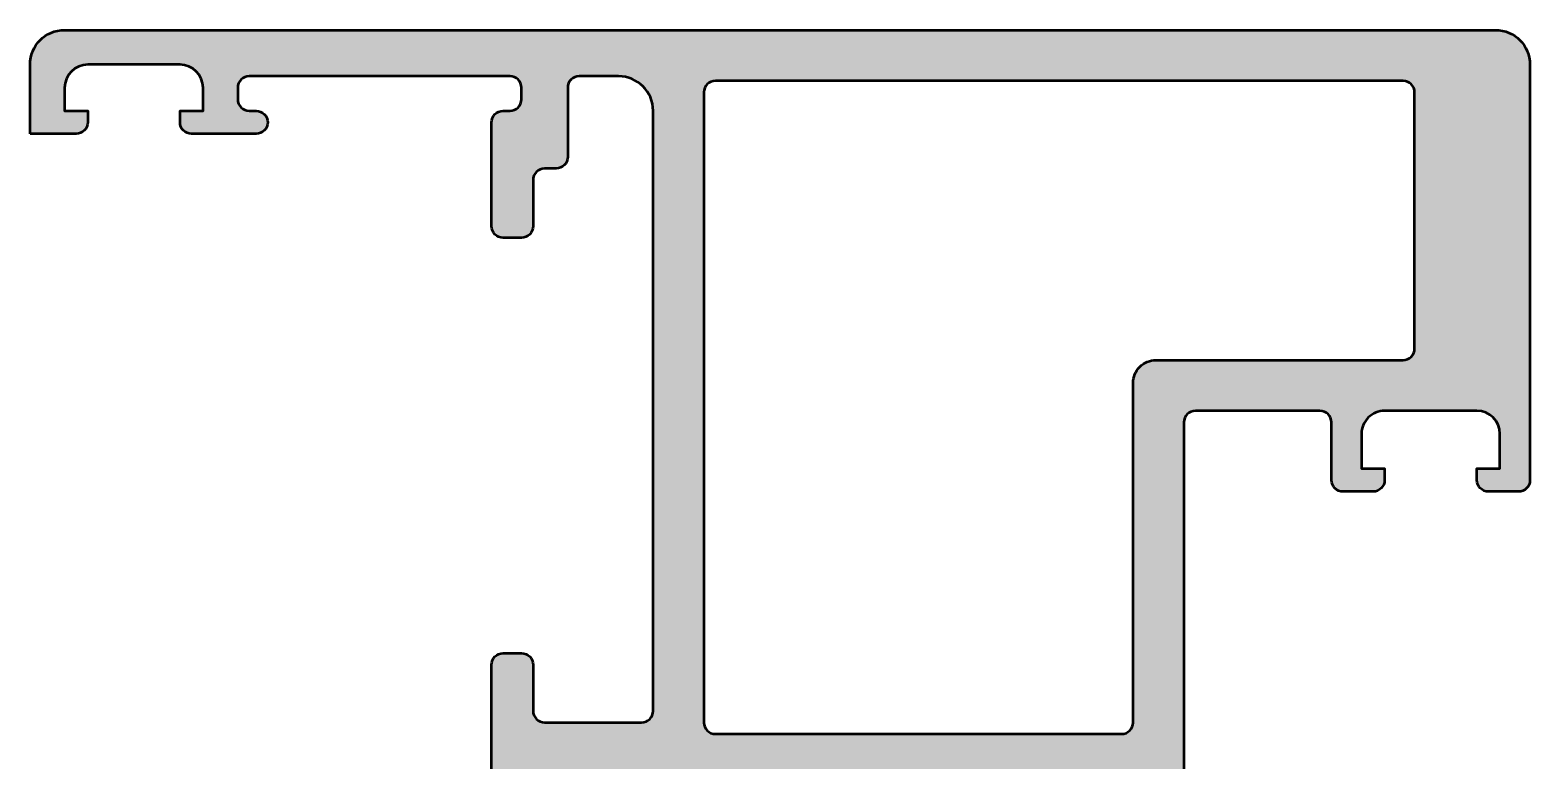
# Model space of a CAD drawing. Extents: x -50 to 15, y 0 to 92.5.
# Drawn here: x -50 to 15, y 60.8 to 92.5 of the extents above; entities that cross this region are included whole.
import ezdxf

# ---------------------------------------------------------------- set-up
doc = ezdxf.new("R2010")
doc.units = 0
doc.layers.add('0S-Alu contour', color=7, linetype='Continuous', lineweight=50)
doc.layers.add('0S-Alu hatch', color=252, linetype='Continuous', lineweight=25)

# ---------------------------------------------------------------- blocks, each defined once
blk = doc.blocks.new('462480__095E140E_4132_404C_BA65_7E8FDD31FF8D_')
at = {"layer": '0S-Alu hatch'}
h = blk.add_hatch(color=256, dxfattribs=at)
edge = h.paths.add_edge_path()
edge.add_line((-49.99999999999989, 88.00000000000006), (-49.99999999999989, 91.00000000000006))
edge.add_ellipse((-48.49999999999988, 91.00000000000004), major_axis=(-1.500000000000007, 0), ratio=1, start_angle=270.0000000000003, end_angle=360, ccw=False)
edge.add_line((-48.49999999999988, 92.50000000000006), (13.49999999999926, 92.50000000000006))
edge.add_ellipse((13.49999999999925, 90.9999999999992), major_axis=(-1.500000000000838, 0), ratio=1, start_angle=180, end_angle=269.99999999999966, ccw=False)
edge.add_line((15.00000000000008, 90.9999999999992), (15.00000000000014, 73.00000000000003))
edge.add_ellipse((14.50000000000014, 73.00000000000003), major_axis=(-0.4999999999999965, 0), ratio=1, start_angle=89.9999999999996, end_angle=180, ccw=False)
edge.add_line((14.50000000000014, 72.50000000000003), (13.19999999999998, 72.50000000000001))
edge.add_ellipse((13.19999999999998, 73.00000000000006), major_axis=(-0.5000000000000427, 0), ratio=1, start_angle=0, end_angle=90, ccw=False)
edge.add_line((12.69999999999994, 73.00000000000006), (12.69999999999996, 73.50000000000003))
edge.add_line((12.69999999999996, 73.50000000000003), (13.69999999999996, 73.50000000000001))
edge.add_line((13.69999999999996, 73.50000000000001), (13.69999999999996, 75.00000000000001))
edge.add_arc((12.69999999999994, 75.00000000000001), 1.000000000000014, 0, 89.99999999999959)
edge.add_line((12.69999999999995, 76.00000000000003), (8.699999999999974, 76.00000000000003))
edge.add_arc((8.699999999999953, 75.00000000000003), 1, 89.99999999999876, 180)
edge.add_line((7.699999999999953, 75.00000000000003), (7.69999999999996, 73.50000000000001))
edge.add_line((7.69999999999996, 73.50000000000001), (8.69999999999996, 73.50000000000003))
edge.add_line((8.69999999999996, 73.50000000000003), (8.699999999999953, 73.00000000000001))
edge.add_ellipse((8.199999999999937, 73.00000000000004), major_axis=(-0.5000000000000142, 0), ratio=1, start_angle=90.00000000000409, end_angle=180, ccw=False)
edge.add_line((8.199999999999974, 72.50000000000003), (6.899999999999806, 72.50000000000003))
edge.add_ellipse((6.89999999999976, 73.00000000000003), major_axis=(-0.5, 0), ratio=1, start_angle=0, end_angle=90.00000000000529, ccw=False)
edge.add_line((6.399999999999764, 73.00000000000003), (6.400000000000225, 75.49999999999982))
edge.add_arc((5.900000000000133, 75.49999999999994), 0.5000000000000924, 0, 89.99999999998533)
edge.add_line((5.900000000000261, 76.00000000000003), (0.5000000000000498, 76.00000000000003))
edge.add_arc((0.500000000000057, 75.5), 0.5000000000000285, 90.00000000000081, 180)
edge.add_line((2.84e-14, 75.5), (7.1e-15, 60.00000000000018))
edge.add_arc((0.0788364465430362, 59.73247940800707), 0.2788950563274304, 106.4198764194893, 181.1645893740941)
edge.add_line((-0.2000010000000075, 59.72681100000871), (-0.2000009999999932, 59.27321700000868))
edge.add_arc((0.0788670956431616, 59.26755634053162), 0.2789255417371363, 178.8371299271138, 253.5754054446456)
edge.add_line((-4e-16, 59.00001300000869), (0, 57.12000200000018))
edge.add_ellipse((-0.2999999999999964, 57.12000200000018), major_axis=(-0.2999999999999964, 0), ratio=1, start_angle=89.99999999999989, end_angle=180, ccw=False)
edge.add_line((-0.2999999999999972, 56.82000200000018), (-1.279974319042771, 56.82000200000017))
edge.add_ellipse((-1.27997431904276, 57.12000200000019), major_axis=(-0.3000000000000184, 0), ratio=1, start_angle=0, end_angle=89.9999999999979, ccw=False)
edge.add_line((-1.579974319042776, 57.12000200000018), (-1.57997431904279, 59.88000000000018))
edge.add_arc((-1.699974319042681, 59.88000000000018), 0.1199999999998909, 0, 89.99999999999662)
edge.add_line((-1.699974319042674, 60.00000000000007), (-6.000000000000014, 60.00000000000006))
edge.add_arc((-6.000000000000042, 59.50000000000009), 0.4999999999999574, 89.99999999999675, 180)
edge.add_line((-6.5, 59.50000000000009), (-6.5, 58.80000000000011))
edge.add_line((-6.5, 58.80000000000011), (-5.118504542377642, 56.40717967697294))
edge.add_ellipse((-5.238119784648467, 56.33811978464876), major_axis=(-0.1381197846484523, 0), ratio=1, start_angle=86.27662505783559, end_angle=209.9999999999762, ccw=False)
edge.add_ellipse((-4.922392092609199, 61.18973758213727), major_axis=(-5.000000000000096, 0), ratio=1, start_angle=54.37234126332697, end_angle=86.27662505783138, ccw=False)
edge.add_arc((-9.000000000000007, 55.50000000000075), 1.999999999999385, 54.37234126332648, 125.6276587366726)
edge.add_ellipse((-13.07760790739081, 61.18973758213729), major_axis=(-5.000000000000116, 0), ratio=1, start_angle=93.72337494217112, end_angle=125.6276587366732, ccw=False)
edge.add_ellipse((-12.76188021535132, 56.33811978464866), major_axis=(-0.1381197846483389, 0), ratio=1, start_angle=-30.000000000103, end_angle=93.72337494216862, ccw=False)
edge.add_line((-12.88149545762189, 56.40717967697304), (-11.5, 58.80000000000002))
edge.add_line((-11.5, 58.80000000000002), (-11.5, 59.50000000000027))
edge.add_arc((-11.99999999999988, 59.50000000000016), 0.4999999999998864, 0, 90.00000000001303)
edge.add_line((-12, 60.00000000000004), (-16.30002568095721, 60.00000000000015))
edge.add_arc((-16.30002568095722, 59.88000000000015), 0.1200000000000045, 89.99999999999662, 180)
edge.add_line((-16.42002568095722, 59.88000000000015), (-16.42002568095722, 57.12000200000017))
edge.add_ellipse((-16.72002568095723, 57.12000200000017), major_axis=(-0.3000000000000114, 0), ratio=1, start_angle=90, end_angle=180, ccw=False)
edge.add_line((-16.72002568095723, 56.82000200000016), (-17.69999999999999, 56.82000200000016))
edge.add_ellipse((-17.7, 57.12000200000017), major_axis=(-0.3000000000000114, 0), ratio=1, start_angle=0, end_angle=90.00000000000142, ccw=False)
edge.add_line((-18.00000000000001, 57.12000200000017), (-18.00000000000001, 59.00001300000867))
edge.add_arc((-18.07886709564317, 59.26755634053161), 0.2789255417371423, 286.4245945553538, 361.1628700728862)
edge.add_line((-17.79999900000001, 59.27321700000867), (-17.79999900000001, 59.72681100000866))
edge.add_arc((-18.07883644654306, 59.73247940800705), 0.2788950563274381, 358.8354106259003, 433.5801235805064)
edge.add_line((-18.00000000000001, 60.00000000000017), (-29.49999999999989, 59.99999999999978))
edge.add_ellipse((-29.4999999999999, 60.49999999999977), major_axis=(-0.4999999999999929, 0), ratio=1, start_angle=0, end_angle=90.0000000000008, ccw=False)
edge.add_line((-29.99999999999989, 60.49999999999977), (-29.99999999999992, 65.00000000000006))
edge.add_ellipse((-29.49999999999991, 65.00000000000006), major_axis=(-0.5000000000000036, 0), ratio=1, start_angle=269.9999999999992, end_angle=360, ccw=False)
edge.add_line((-29.4999999999999, 65.50000000000006), (-28.6999999999999, 65.50000000000006))
edge.add_ellipse((-28.69999999999992, 65.00000000000003), major_axis=(-0.5000000000000285, 0), ratio=1, start_angle=180, end_angle=269.99999999999795, ccw=False)
edge.add_line((-28.19999999999989, 65.00000000000004), (-28.19999999999989, 63.00000000000005))
edge.add_arc((-27.69999999999989, 63.00000000000006), 0.5000000000000036, 180, 270.0000000000004)
edge.add_line((-27.69999999999988, 62.50000000000006), (-23.4999999999999, 62.50000000000004))
edge.add_arc((-23.4999999999999, 63.00000000000006), 0.5000000000000142, 270, 360)
edge.add_line((-22.99999999999988, 63.00000000000006), (-22.9999999999999, 89.00000000000006))
edge.add_arc((-24.4999999999999, 89.00000000000006), 1.5, 0, 89.99999999999973)
edge.add_line((-24.49999999999989, 90.50000000000006), (-26.19999999999989, 90.50000000000006))
edge.add_arc((-26.19999999999988, 90.00000000000006), 0.5, 90.0000000000004, 180)
edge.add_line((-26.69999999999988, 90.00000000000006), (-26.69999999999989, 87.00000000000001))
edge.add_ellipse((-27.19999999999987, 87.00000000000001), major_axis=(-0.4999999999999787, 0), ratio=1, start_angle=89.9999999999979, end_angle=180, ccw=False)
edge.add_line((-27.19999999999989, 86.50000000000006), (-27.69999999999991, 86.50000000000006))
edge.add_arc((-27.6999999999999, 86.00000000000006), 0.5, 90.0000000000004, 180)
edge.add_line((-28.1999999999999, 86.00000000000006), (-28.19999999999988, 84.00000000000006))
edge.add_ellipse((-28.69999999999988, 84.00000000000006), major_axis=(-0.5000000000000036, 0), ratio=1, start_angle=89.9999999999996, end_angle=180, ccw=False)
edge.add_line((-28.69999999999988, 83.50000000000006), (-29.49999999999988, 83.50000000000006))
edge.add_ellipse((-29.49999999999988, 84.00000000000006), major_axis=(-0.5, 0), ratio=1, start_angle=0, end_angle=90.0000000000004, ccw=False)
edge.add_line((-29.99999999999989, 84.00000000000006), (-29.99999999999988, 88.50000000000004))
edge.add_ellipse((-29.49999999999987, 88.50000000000004), major_axis=(-0.5000000000000071, 0), ratio=1, start_angle=270.0000000000008, end_angle=360, ccw=False)
edge.add_line((-29.49999999999988, 89.00000000000006), (-29.19999999999989, 89.00000000000003))
edge.add_arc((-29.19999999999989, 89.50000000000004), 0.5, 270.0000000000004, 360)
edge.add_line((-28.69999999999989, 89.50000000000004), (-28.6999999999999, 90.00000000000006))
edge.add_arc((-29.1999999999999, 90.00000000000006), 0.5, 0, 89.9999999999992)
edge.add_line((-29.19999999999989, 90.50000000000006), (-40.49999999999989, 90.50000000000006))
edge.add_arc((-40.49999999999989, 90.00000000000006), 0.5, 90, 180)
edge.add_line((-40.99999999999988, 90.00000000000006), (-40.99999999999988, 89.50000000000004))
edge.add_arc((-40.49999999999989, 89.50000000000004), 0.5, 180, 270)
edge.add_line((-40.49999999999989, 89.00000000000003), (-40.19999999999988, 89.00000000000006))
edge.add_ellipse((-40.19999999999988, 88.50000000000006), major_axis=(-0.5, 0), ratio=1, start_angle=90, end_angle=270, ccw=False)
edge.add_line((-40.19999999999988, 88.00000000000006), (-42.99999999999989, 88.00000000000004))
edge.add_ellipse((-42.99999999999987, 88.50000000000006), major_axis=(-0.5000000000000142, 0), ratio=1, start_angle=0, end_angle=89.9999999999983, ccw=False)
edge.add_line((-43.49999999999988, 88.50000000000006), (-43.49999999999988, 89.00000000000006))
edge.add_line((-43.49999999999988, 89.00000000000006), (-42.49999999999988, 89.00000000000006))
edge.add_line((-42.49999999999988, 89.00000000000006), (-42.49999999999988, 90.00000000000006))
edge.add_arc((-43.49999999999988, 90.00000000000006), 1, 0, 90)
edge.add_line((-43.49999999999988, 91.00000000000006), (-47.49999999999988, 91.00000000000006))
edge.add_arc((-47.49999999999988, 90.00000000000006), 1, 90, 180)
edge.add_line((-48.49999999999988, 90.00000000000006), (-48.49999999999988, 89.00000000000006))
edge.add_line((-48.49999999999988, 89.00000000000006), (-47.49999999999988, 89.00000000000006))
edge.add_line((-47.49999999999988, 89.00000000000006), (-47.49999999999988, 88.50000000000006))
edge.add_ellipse((-47.99999999999988, 88.50000000000004), major_axis=(-0.4999999999999929, 0), ratio=1, start_angle=89.9999999999992, end_angle=180, ccw=False)
edge.add_line((-47.99999999999989, 88.00000000000006), (-49.99999999999989, 88.00000000000006))
edge = h.paths.add_edge_path()
edge.add_line((9.500000000000313, 90.29999999999922), (-20.29999999999988, 90.29999999999963))
edge.add_arc((-20.29999999999988, 89.79999999999964), 0.5, 89.9999999999992, 180)
edge.add_line((-20.79999999999988, 89.79999999999964), (-20.79999999999989, 62.50000000000006))
edge.add_arc((-20.29999999999998, 62.5000000000002), 0.4999999999999148, 180, 270)
edge.add_line((-20.29999999999998, 62.00000000000028), (-2.700000000000272, 62.00000000000027))
edge.add_arc((-2.700000000000272, 62.50000000000028), 0.5000000000000071, 270, 360)
edge.add_line((-2.200000000000265, 62.50000000000028), (-2.199999999999754, 77.19999999999997))
edge.add_ellipse((-1.199999999999754, 77.19999999999996), major_axis=(-1, 0), ratio=1, start_angle=269.9999999999996, end_angle=360, ccw=False)
edge.add_line((-1.199999999999747, 78.19999999999996), (9.50000000000032, 78.19999999999985))
edge.add_arc((9.500000000000327, 78.69999999999985), 0.5, 269.9999999999992, 360)
edge.add_line((10.00000000000032, 78.69999999999985), (10.0000000000003, 89.79999999999909))
edge.add_arc((9.500000000000256, 89.79999999999916), 0.5000000000000427, 0, 89.99999999999349)
at = {"layer": '0S-Alu contour', "color": 7}
for points in [[(-48.49999999999988, 92.50000000000006), (13.49999999999926, 92.50000000000006)], [(-49.99999999999989, 88.00000000000006), (-49.99999999999989, 91.00000000000006)], [(-43.49999999999988, 91.00000000000006), (-47.49999999999988, 91.00000000000006)], [(-29.19999999999989, 90.50000000000006), (-40.49999999999989, 90.50000000000006)], [(-24.49999999999989, 90.50000000000006), (-26.19999999999989, 90.50000000000006)], [(15.00000000000008, 90.9999999999992), (15.00000000000014, 73.00000000000003)], [(-48.49999999999988, 90.00000000000006), (-48.49999999999988, 89.00000000000006), (-47.49999999999988, 89.00000000000006), (-47.49999999999988, 88.50000000000006)], [(-43.49999999999988, 88.50000000000006), (-43.49999999999988, 89.00000000000006), (-42.49999999999988, 89.00000000000006), (-42.49999999999988, 90.00000000000006)], [(-40.99999999999988, 90.00000000000006), (-40.99999999999988, 89.50000000000004)], [(-28.69999999999989, 89.50000000000004), (-28.6999999999999, 90.00000000000006)], [(-26.69999999999988, 90.00000000000006), (-26.69999999999989, 87.00000000000001)], [(-20.79999999999988, 89.79999999999964), (-20.79999999999989, 62.50000000000006)], [(9.500000000000313, 90.29999999999922), (-20.29999999999988, 90.29999999999963)], [(10.00000000000032, 78.69999999999985), (10.0000000000003, 89.79999999999909)], [(-40.49999999999989, 89.00000000000003), (-40.19999999999988, 89.00000000000006)], [(-29.99999999999989, 84.00000000000006), (-29.99999999999988, 88.50000000000004)], [(-29.49999999999988, 89.00000000000006), (-29.19999999999989, 89.00000000000003)], [(-22.99999999999988, 63.00000000000006), (-22.9999999999999, 89.00000000000006)], [(-47.99999999999989, 88.00000000000006), (-49.99999999999989, 88.00000000000006)], [(-40.19999999999988, 88.00000000000006), (-42.99999999999989, 88.00000000000004)], [(-27.19999999999989, 86.50000000000006), (-27.69999999999991, 86.50000000000006)], [(-28.1999999999999, 86.00000000000006), (-28.19999999999988, 84.00000000000006)], [(-28.69999999999988, 83.50000000000006), (-29.49999999999988, 83.50000000000006)], [(-1.199999999999747, 78.19999999999996), (9.50000000000032, 78.19999999999985)], [(-2.200000000000265, 62.50000000000028), (-2.199999999999754, 77.19999999999997)], [(2.84e-14, 75.5), (7.1e-15, 60.00000000000018)], [(5.900000000000261, 76.00000000000003), (0.5000000000000498, 76.00000000000003)], [(6.399999999999764, 73.00000000000003), (6.400000000000225, 75.49999999999982)], [(12.69999999999995, 76.00000000000003), (8.699999999999974, 76.00000000000003)], [(7.699999999999953, 75.00000000000003), (7.69999999999996, 73.50000000000001), (8.69999999999996, 73.50000000000003), (8.699999999999953, 73.00000000000001)], [(12.69999999999994, 73.00000000000006), (12.69999999999996, 73.50000000000003), (13.69999999999996, 73.50000000000001), (13.69999999999996, 75.00000000000001)], [(8.199999999999974, 72.50000000000003), (6.899999999999806, 72.50000000000003)], [(14.50000000000014, 72.50000000000003), (13.19999999999998, 72.50000000000001)], [(-29.4999999999999, 65.50000000000006), (-28.6999999999999, 65.50000000000006)], [(-29.99999999999989, 60.49999999999977), (-29.99999999999992, 65.00000000000006)], [(-28.19999999999989, 65.00000000000004), (-28.19999999999989, 63.00000000000005)], [(-27.69999999999988, 62.50000000000006), (-23.4999999999999, 62.50000000000004)], [(-20.29999999999998, 62.00000000000028), (-2.700000000000272, 62.00000000000027)], [(-18.00000000000001, 60.00000000000017), (-29.49999999999989, 59.99999999999978)], [(-16.42002568095722, 59.88000000000015), (-16.42002568095722, 57.12000200000017)], [(-12, 60.00000000000004), (-16.30002568095721, 60.00000000000015)], [(-1.699974319042674, 60.00000000000007), (-6.000000000000014, 60.00000000000006)], [(-1.579974319042776, 57.12000200000018), (-1.57997431904279, 59.88000000000018)], [(-17.79999900000001, 59.27321700000867), (-17.79999900000001, 59.72681100000866)], [(-12.88149545762189, 56.40717967697304), (-11.5, 58.80000000000002), (-11.5, 59.50000000000027)], [(-6.5, 59.50000000000009), (-6.5, 58.80000000000011), (-5.118504542377642, 56.40717967697294)], [(-0.2000010000000075, 59.72681100000871), (-0.2000009999999932, 59.27321700000868)], [(-18.00000000000001, 57.12000200000017), (-18.00000000000001, 59.00001300000867)], [(-4e-16, 59.00001300000869), (0, 57.12000200000018)], [(-16.72002568095723, 56.82000200000016), (-17.69999999999999, 56.82000200000016)], [(-0.2999999999999972, 56.82000200000018), (-1.279974319042771, 56.82000200000017)]]:
    blk.add_lwpolyline(points, dxfattribs=at)
at = {"layer": '0S-Alu contour', "color": 7, "extrusion": (0, 0, -1)}
for centre, radius, start, end in [((48.49999999999988, 91.00000000000004), 1.500000000000007, 0, 89.99999999999973), ((-13.49999999999925, 90.9999999999992), 1.500000000000838, 90.00000000000033, 180), ((47.99999999999988, 88.50000000000004), 0.4999999999999929, 180, 270.0000000000008), ((42.99999999999987, 88.50000000000006), 0.5000000000000142, 270.0000000000017, 0), ((40.19999999999988, 88.50000000000006), 0.5, 90, 270), ((29.49999999999987, 88.50000000000004), 0.5000000000000071, 0, 89.9999999999992), ((27.19999999999987, 87.00000000000001), 0.4999999999999787, 180, 270.0000000000021), ((29.49999999999988, 84.00000000000006), 0.5, 269.9999999999996, 0), ((28.69999999999988, 84.00000000000006), 0.5000000000000036, 180, 270.0000000000004), ((1.199999999999754, 77.19999999999996), 1, 0, 90.0000000000004), ((-6.89999999999976, 73.00000000000003), 0.5, 269.9999999999947, 0), ((-8.199999999999937, 73.00000000000004), 0.5000000000000142, 180, 269.9999999999959), ((-13.19999999999998, 73.00000000000006), 0.5000000000000427, 270, 0), ((-14.50000000000014, 73.00000000000003), 0.4999999999999965, 180, 270.0000000000004), ((29.49999999999991, 65.00000000000006), 0.5000000000000036, 0, 90.00000000000081), ((28.69999999999992, 65.00000000000003), 0.5000000000000285, 90.00000000000205, 180), ((29.4999999999999, 60.49999999999977), 0.4999999999999929, 269.9999999999992, 0), ((17.7, 57.12000200000017), 0.3000000000000114, 269.9999999999986, 0), ((16.72002568095723, 57.12000200000017), 0.3000000000000114, 180, 270), ((13.07760790739081, 61.18973758213729), 5.000000000000116, 234.3723412633268, 266.2766250578289), ((4.922392092609199, 61.18973758213727), 5.000000000000096, 273.7233749421686, 305.627658736673), ((1.27997431904276, 57.12000200000019), 0.3000000000000185, 270.0000000000021, 0), ((0.2999999999999964, 57.12000200000018), 0.2999999999999964, 180, 270.0000000000002), ((12.76188021535132, 56.33811978464866), 0.1381197846483389, 266.2766250578314, 30.00000000010312), ((5.238119784648467, 56.33811978464876), 0.1381197846484523, 150.0000000000238, 273.7233749421644)]:
    blk.add_arc(centre, radius, start, end, dxfattribs=at)
at = {"layer": '0S-Alu contour', "color": 7}
for centre, radius, start, end in [((-47.49999999999988, 90.00000000000006), 1, 90, 180), ((-43.49999999999988, 90.00000000000006), 1, 0, 90), ((-40.49999999999989, 90.00000000000006), 0.5, 90, 180), ((-29.1999999999999, 90.00000000000006), 0.5, 0, 89.9999999999992), ((-26.19999999999988, 90.00000000000006), 0.5, 90.0000000000004, 180), ((-24.4999999999999, 89.00000000000006), 1.5, 0, 89.99999999999973), ((-20.29999999999988, 89.79999999999964), 0.5, 89.9999999999992, 180), ((9.500000000000256, 89.79999999999916), 0.5000000000000427, 0, 89.99999999999349), ((-40.49999999999989, 89.50000000000004), 0.5, 180, 270), ((-29.19999999999989, 89.50000000000004), 0.5, 270.0000000000004, 0), ((-27.6999999999999, 86.00000000000006), 0.5, 90.0000000000004, 180), ((9.500000000000327, 78.69999999999985), 0.5, 269.9999999999992, 0), ((0.500000000000057, 75.5), 0.5000000000000285, 90.00000000000081, 180), ((5.900000000000133, 75.49999999999994), 0.5000000000000924, 0, 89.99999999998533), ((8.699999999999953, 75.00000000000003), 1, 89.99999999999876, 180), ((12.69999999999994, 75.00000000000001), 1.000000000000014, 0, 89.99999999999959), ((-27.69999999999989, 63.00000000000006), 0.5000000000000036, 180, 270.0000000000004), ((-23.4999999999999, 63.00000000000006), 0.5000000000000142, 270, 0), ((-20.29999999999998, 62.5000000000002), 0.4999999999999148, 180, 270), ((-2.700000000000272, 62.50000000000028), 0.5000000000000071, 270, 0), ((-18.07883644654306, 59.73247940800705), 0.2788950563274381, 358.8354106259003, 73.58012358050647), ((-16.30002568095722, 59.88000000000015), 0.1200000000000045, 89.99999999999662, 180), ((-11.99999999999988, 59.50000000000016), 0.4999999999998864, 0, 90.00000000001303), ((-6.000000000000042, 59.50000000000009), 0.4999999999999574, 89.99999999999675, 180), ((-1.699974319042681, 59.88000000000018), 0.1199999999998909, 0, 89.99999999999662), ((0.0788364465430362, 59.73247940800707), 0.2788950563274304, 106.4198764194893, 181.1645893740941), ((-18.07886709564317, 59.26755634053161), 0.2789255417371423, 286.4245945553538, 1.162870072886224), ((0.0788670956431616, 59.26755634053162), 0.2789255417371363, 178.8371299271138, 253.5754054446456), ((-9.000000000000007, 55.50000000000075), 1.999999999999385, 54.37234126332648, 125.6276587366726)]:
    blk.add_arc(centre, radius, start, end, dxfattribs=at)
blk = doc.blocks.new('442410__4F336A3F_1DCD_4BFF_92DC_B656120CAA1D_')
at = {"layer": '0S-Alu contour', "color": 7}
blk.add_blockref('462480__095E140E_4132_404C_BA65_7E8FDD31FF8D_', (0, 0), dxfattribs=at)

msp = doc.modelspace()

# ---------------------------------------------------------------- block references
at = {"layer": '0S-Alu contour', "color": 7}
msp.add_blockref('442410__4F336A3F_1DCD_4BFF_92DC_B656120CAA1D_', (0, 0), dxfattribs=at)

doc.saveas('drawing.dxf')
